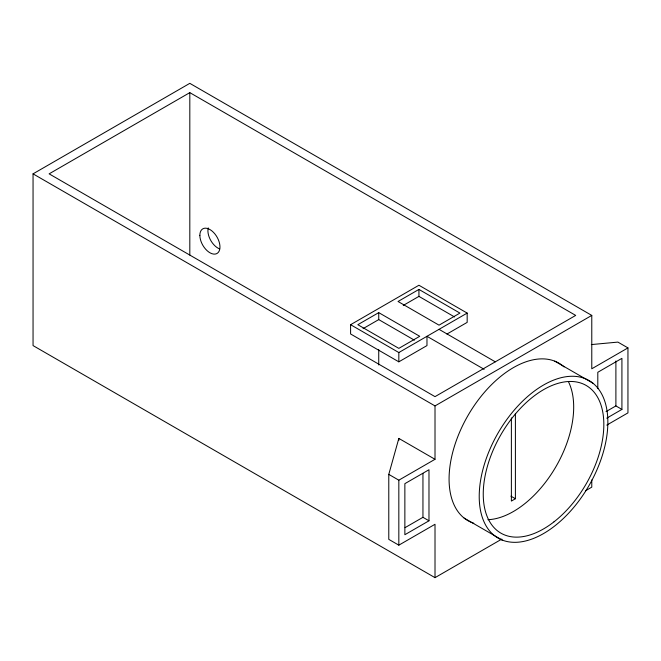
<?xml version="1.0" encoding="UTF-8"?>
<svg xmlns="http://www.w3.org/2000/svg" width="661" height="661" viewBox="0 0 661 661"><rect width="100%" height="100%" fill="white"/><g stroke="black" fill="none" stroke-linecap="round" stroke-linejoin="round"><path stroke-width="0.99" d="M591.777 315.413L189.814 83.344L33.05 173.851L33.05 345.587L435.012 577.656L435.012 524.28L398.831 545.168L388.784 539.359L388.784 474.383L398.831 438.408L435.012 459.296L435.012 405.92L591.777 315.413L591.777 368.788L627.95 347.901L627.95 412.885L606.773 425.114M591.777 479.96L591.777 487.149L585.539 490.751M189.814 92.631L49.129 173.851L435.012 396.641L575.698 315.413L189.814 92.631L189.814 255.08M484.141 369.309L426.973 336.3L426.973 345.587L398.831 361.831L350.594 333.979L350.594 324.7L418.934 285.246L467.17 313.091L467.17 322.378L446.943 334.053M378.736 312.628L357.832 324.7L398.831 348.372L419.735 336.3L378.736 312.628L378.736 319.594L414.389 340.175M418.934 289.419L398.029 301.49L439.028 325.162L459.932 313.091L418.934 289.419L418.934 296.384L454.586 316.966M363.063 328.641L378.736 319.594M403.251 305.432L418.934 296.384M350.594 324.7L398.831 352.544L467.17 313.091M388.784 474.383L398.831 480.183L435.012 459.296M405.086 527.627L422.949 517.315L428.981 520.794L428.981 469.74L404.863 483.662L404.863 534.724L428.981 520.794M606.063 411.596L615.895 405.92L621.918 409.407L621.918 358.345L597.8 372.275L597.8 388.61M606.732 418.173L621.918 409.407M515.398 413.522L515.398 498.749L511.383 501.071L511.383 417.892M435.012 577.656L501.815 539.087M591.347 344.579L617.903 342.101L627.95 347.901M554.728 361.137L592.81 383.116A90.954 52.508 -60 0 1 554.703 525.982A90.954 52.508 -60 0 1 483.1 468.789A90.954 52.508 -60 0 1 592.81 383.116M439.028 329.335L495.304 361.831M33.05 173.851L435.012 405.92M510.936 496.171L515.398 498.749M464.121 518.075L502.195 540.054M615.895 360.997L615.895 405.92M422.949 473.408L422.949 517.315M398.831 352.544L398.831 361.831M398.831 438.408L398.831 440.474M398.831 480.183L398.831 545.168M378.736 349.57L378.736 364.971M568.477 381.777A85.269 49.228 -60 0 1 555.653 467.153A85.269 49.228 -60 0 1 487.909 519.703M473.788 523.272A90.954 52.508 -60 0 1 467.914 415.637A90.954 52.508 -60 0 1 564.064 366.913M219.675 248.941A14.212 8.205 60 0 1 208.248 227.905M554.009 521.818A85.269 49.228 -60 0 0 589.728 387.883A85.269 49.228 -60 0 0 486.884 468.195A85.269 49.228 -60 0 0 554.009 521.818M199.862 235.349A14.212 8.205 60 0 0 214.941 254.105A14.212 8.205 60 0 0 214.941 234.002A14.212 8.205 60 0 0 199.862 235.349"/></g></svg>
